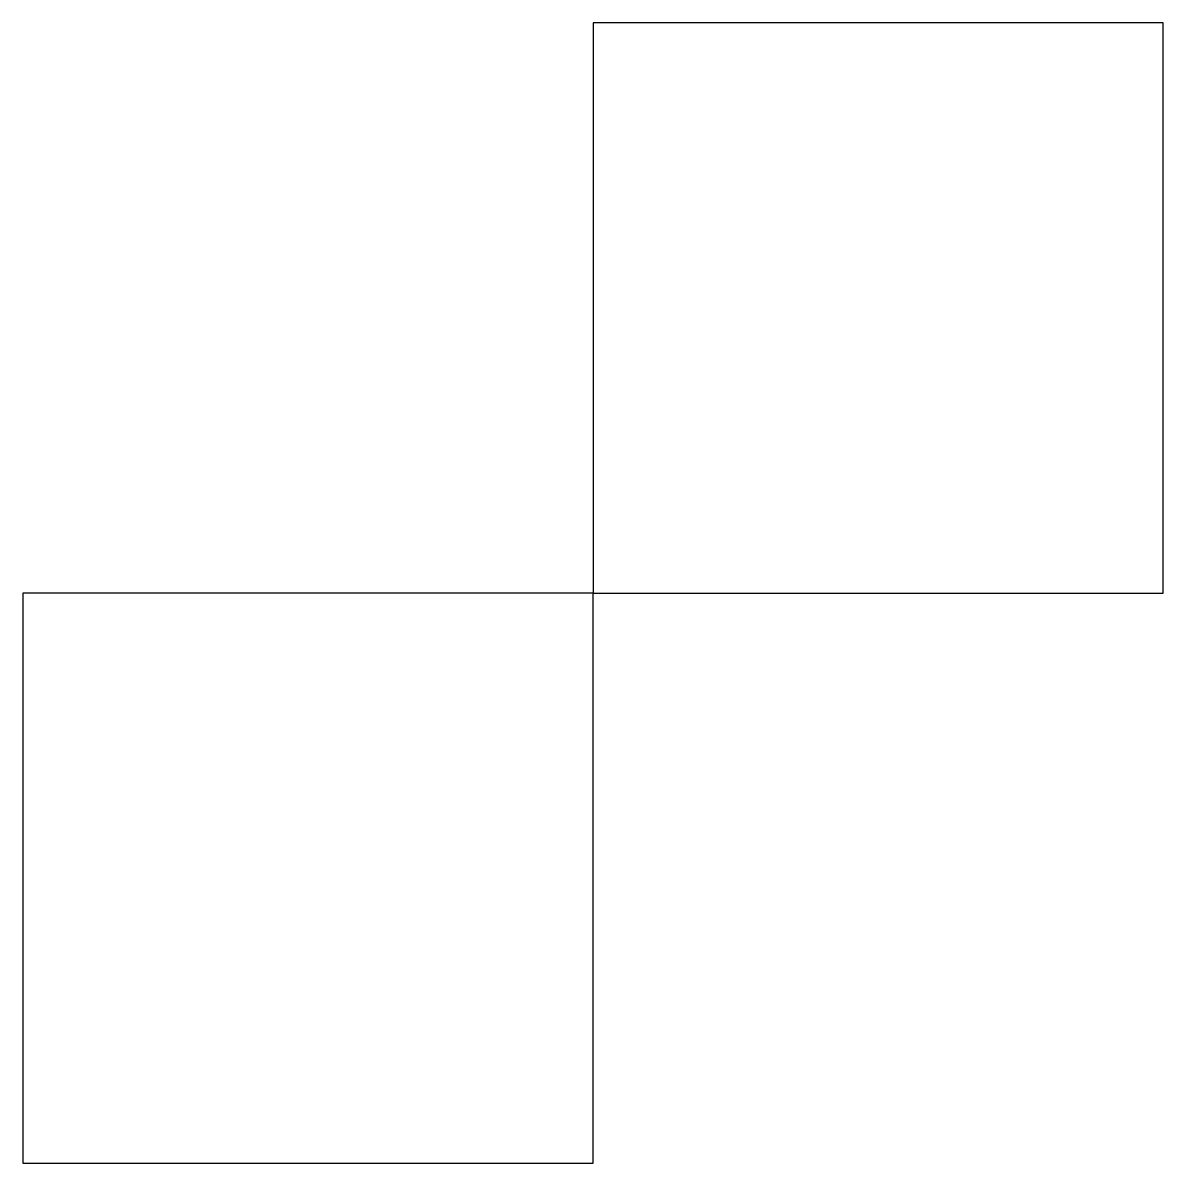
# Model space of a CAD drawing. Header units: millimetres. Extents: x 0 to 200, y 0 to 200.
import ezdxf

# ---------------------------------------------------------------- set-up
doc = ezdxf.new("R2010")
doc.units = ezdxf.units.MM
doc.layers.get('0').update_dxf_attribs({"lineweight": 25})

msp = doc.modelspace()

# ---------------------------------------------------------------- linework, layer by layer
for p, q in [((200, 200), (100, 200)), ((100, 200), (100, 100)), ((200, 100), (200, 200)), ((100, 100), (0, 100)), ((0, 100), (0, 0)), ((100, 0), (100, 100)), ((100, 100), (200, 100)), ((0, 0), (100, 0))]:
    msp.add_line(p, q)

doc.saveas('drawing.dxf')
